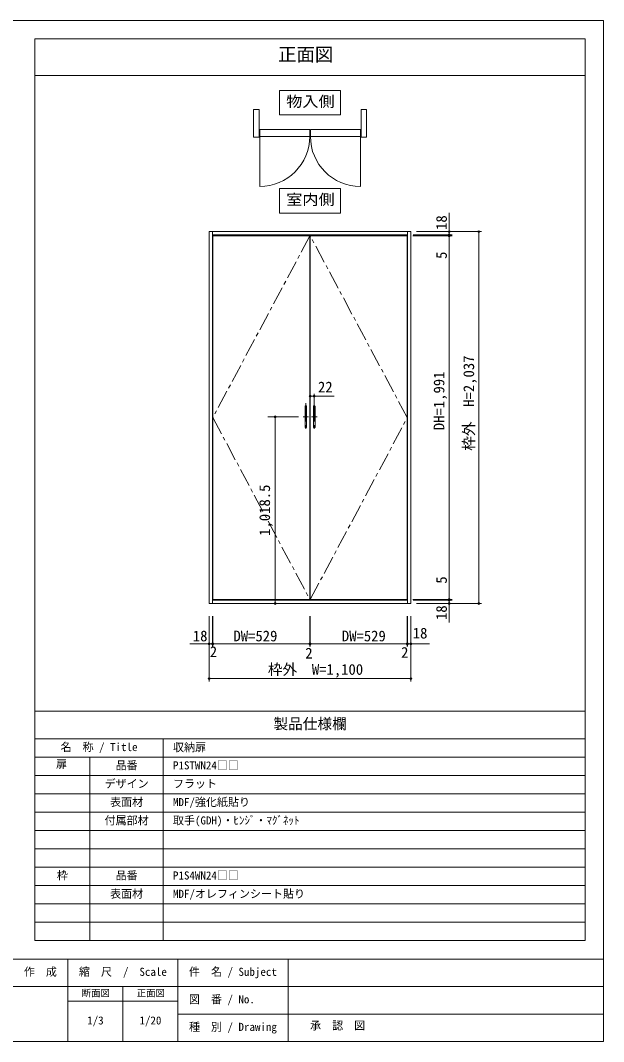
# Model space of a CAD drawing. Units: millimetres on the paper, enlarged 10 times, with parts at other scales. Extents: x -2058 to 1892, y -400 to 2383.
# Drawn here: x 303 to 1892, y -400 to 2383 of the extents above; entities that cross this region are included whole.
import ezdxf
from ezdxf.enums import TextEntityAlignment as Align

# ---------------------------------------------------------------- set-up
doc = ezdxf.new("R2010")
doc.units = ezdxf.units.MM
doc.header["$LTSCALE"] = 10
doc.header["$PDMODE"] = 32
doc.header["$PDSIZE"] = 5
doc.linetypes.add('CHAIN1', pattern=[8, 5, -1, 1, -1])
doc.layers.add('0-0_0', color=7, linetype='Continuous', lineweight=18)
doc.layers.add('3-8', color=4, linetype='Continuous', lineweight=18)
doc.layers.add('1-0_H-SYM', color=7, linetype='CHAIN1')
doc.styles.add('ＭＳ ゴシック', font='')
doc.styles.get('ＭＳ ゴシック').set_extended_font_data('MS Gothic')

msp = doc.modelspace()

# ---------------------------------------------------------------- linework, layer by layer
at = {"layer": '0-0_0'}
for p, q in [((-2057.96, 2382.81), (1892.04, 2382.81)), ((1892.04, 2382.81), (1892.04, -399.69)), ((342.04, 2332.81), (342.04, -124.69)), ((342.04, 2332.81), (1842.04, 2332.81)), ((1842.04, 2332.81), (1842.04, -124.69)), ((342.04, 2232.81), (1842.04, 2232.81)), ((342.04, 500.31), (1842.04, 500.31)), ((342.04, 425.31), (1842.04, 425.31)), ((692.04, 425.31), (692.04, -124.69)), ((342.04, 375.31), (1842.04, 375.31)), ((492.04, 375.31), (492.04, -124.69)), ((342.04, 325.31), (1842.04, 325.31)), ((342.04, 275.31), (1842.04, 275.31)), ((342.04, 225.31), (1842.04, 225.31)), ((342.04, 175.31), (1842.04, 175.31)), ((342.04, 175.31), (1842.04, 175.31)), ((342.04, 125.31), (1842.04, 125.31)), ((342.04, 125.31), (1842.04, 125.31)), ((342.04, 75.31), (1842.04, 75.31)), ((342.04, 75.31), (1842.04, 75.31)), ((342.04, 25.31), (1842.04, 25.31)), ((342.04, -24.69), (1842.04, -24.69)), ((342.04, -74.69), (1842.04, -74.69)), ((1842.04, -124.69), (342.04, -124.69)), ((342.04, -124.69), (1842.04, -124.69)), ((-2057.96, -174.69), (1892.04, -174.69)), ((432.04, -174.69), (432.04, -399.69)), ((732.04, -399.69), (732.04, -174.69)), ((1032.04, -399.69), (1032.04, -174.69)), ((1892.04, -249.69), (-1257.96, -249.69)), ((582.04, -249.69), (582.04, -399.69)), ((432.04, -289.69), (732.04, -289.69)), ((1892.04, -324.69), (732.04, -324.69)), ((1892.04, -399.69), (-2057.96, -399.69))]:
    msp.add_line(p, q, dxfattribs=at)
at = {"layer": '3-8', "color": 7}
for p, q in [((1175.37, 2125.15), (1175.37, 2191.82)), ((1008.71, 2125.15), (1175.37, 2125.15)), ((954.79, 2085.37), (954.79, 2066.62)), ((1091.1, 2085.37), (954.79, 2085.37)), ((954.79, 2066.62), (1091.1, 2066.62)), ((1091.1, 2085.37), (1091.1, 2066.62)), ((1092.98, 2085.37), (1229.29, 2085.37)), ((1092.98, 2085.37), (1092.98, 2066.62)), ((1229.29, 2066.62), (1092.98, 2066.62)), ((1229.29, 2085.37), (1229.29, 2066.62)), ((817.04, 1807.24), (1367.04, 1807.24)), ((817.04, 1807.24), (817.04, 793.74)), ((826.04, 1807.24), (826.04, 793.74)), ((1358.04, 1798.24), (826.04, 1798.24)), ((827.04, 1795.74), (827.04, 805.24)), ((1091.54, 1795.74), (827.04, 1795.74)), ((1091.54, 1795.74), (1091.54, 805.24)), ((1092.54, 1795.74), (1092.54, 805.24)), ((1357.04, 1795.74), (1092.54, 1795.74)), ((1358.04, 1807.24), (1358.04, 793.74)), ((1367.04, 1807.24), (1367.04, 793.74)), ((1092.54, 1315.99), (1092.54, 1365.69)), ((1103.54, 1323.49), (1103.54, 1365.69)), ((1078.41, 1274.49), (1078.41, 1331.49)), ((1079.16, 1332.24), (1081.91, 1332.24)), ((1082.66, 1331.49), (1082.66, 1274.49)), ((1101.41, 1274.49), (1101.41, 1331.49)), ((1102.16, 1332.24), (1104.91, 1332.24)), ((1105.66, 1331.49), (1105.66, 1274.49)), ((1081.91, 1273.74), (1079.16, 1273.74)), ((1104.91, 1273.74), (1102.16, 1273.74)), ((817.04, 793.74), (826.04, 793.74)), ((1358.04, 802.74), (826.04, 802.74)), ((1358.04, 793.74), (826.04, 793.74)), ((1091.54, 805.24), (827.04, 805.24)), ((1358.04, 793.74), (1367.04, 793.74))]:
    msp.add_line(p, q, dxfattribs=at)
at = {"layer": '3-8'}
for p, q in [((954.79, 2075.99), (954.79, 1930.3)), ((1229.29, 2075.99), (1229.29, 1930.3)), ((1471.4, 1807.24), (1471.4, 1858.47)), ((1471.4, 1798.24), (1471.4, 1816.99)), ((1372.04, 1795.74), (1478.9, 1795.74)), ((1373.04, 1798.24), (1478.9, 1798.24)), ((1373.04, 1798.24), (1478.9, 1798.24)), ((1373.04, 1795.74), (1478.9, 1795.74)), ((1382.04, 1807.24), (1478.9, 1807.24)), ((1382.04, 1807.24), (1559.59, 1807.24)), ((1471.4, 1798.24), (1471.4, 1807.24)), ((1471.4, 1798.24), (1471.4, 1779.49)), ((1471.4, 1798.24), (1471.4, 1795.74)), ((1471.4, 1795.74), (1471.4, 1733.65)), ((1471.4, 805.24), (1471.4, 1795.74)), ((1552.09, 793.74), (1552.09, 1807.24)), ((976.75, 1302.99), (1060.25, 1302.99)), ((996.75, 793.74), (996.75, 1302.99)), ((1471.4, 805.24), (1471.4, 867.33)), ((1471.4, 805.24), (1471.4, 867.33)), ((1471.4, 802.74), (1471.4, 821.49)), ((1471.4, 802.74), (1471.4, 821.49)), ((976.75, 793.74), (1060.25, 793.74)), ((1372.04, 805.24), (1478.9, 805.24)), ((1373.04, 805.24), (1478.9, 805.24)), ((1373.04, 802.74), (1478.9, 802.74)), ((1373.04, 802.74), (1478.9, 802.74)), ((1382.04, 793.74), (1559.59, 793.74)), ((1382.04, 793.74), (1478.9, 793.74)), ((1471.4, 802.74), (1471.4, 805.24)), ((1471.4, 802.74), (1471.4, 793.74)), ((1471.4, 802.74), (1471.4, 783.99)), ((1471.4, 793.74), (1471.4, 742.51)), ((817.04, 759.6), (817.04, 676.79)), ((817.04, 759.6), (817.04, 581.72)), ((826.04, 759.6), (826.04, 676.79)), ((826.04, 759.6), (826.04, 676.79)), ((827.04, 759.6), (827.04, 676.79)), ((827.04, 759.6), (827.04, 676.79)), ((1091.54, 759.6), (1091.54, 676.79)), ((1091.54, 759.6), (1091.54, 676.79)), ((1092.54, 759.6), (1092.54, 676.79)), ((1092.54, 759.6), (1092.54, 676.79)), ((1357.04, 759.6), (1357.04, 676.79)), ((1357.04, 759.6), (1357.04, 676.79)), ((1358.04, 759.6), (1358.04, 676.79)), ((1358.04, 759.6), (1358.04, 676.79)), ((1367.04, 759.6), (1367.04, 676.79)), ((1367.04, 759.6), (1367.04, 581.72)), ((817.04, 684.29), (764.29, 684.29)), ((826.04, 684.29), (807.29, 684.29)), ((826.04, 684.29), (817.04, 684.29)), ((826.04, 684.29), (827.04, 684.29)), ((826.04, 684.29), (844.79, 684.29)), ((827.04, 684.29), (845.79, 684.29)), ((1091.54, 684.29), (827.04, 684.29)), ((1091.54, 684.29), (1072.79, 684.29)), ((1091.54, 684.29), (1092.54, 684.29)), ((1092.54, 684.29), (1111.29, 684.29)), ((1357.04, 684.29), (1092.54, 684.29)), ((1357.04, 684.29), (1338.29, 684.29)), ((1358.04, 684.29), (1339.29, 684.29)), ((1358.04, 684.29), (1357.04, 684.29)), ((1358.04, 684.29), (1376.79, 684.29)), ((1358.04, 684.29), (1367.04, 684.29)), ((1367.04, 684.29), (1417.13, 684.29)), ((817.04, 589.22), (1367.04, 589.22))]:
    msp.add_line(p, q, dxfattribs=at)
at = {"layer": '3-8', "linetype": 'CHAIN1'}
for p, q in [((1357.04, 1300.49), (1092.54, 1795.74)), ((1080.54, 1339.74), (1080.54, 1266.24)), ((1103.54, 1339.74), (1103.54, 1266.24)), ((1073.04, 1302.99), (1088.04, 1302.99)), ((1092.54, 805.24), (1357.04, 1300.49)), ((1096.04, 1302.99), (1111.04, 1302.99))]:
    msp.add_line(p, q, dxfattribs=at)
at = {"layer": '3-8', "color": 7}
for points in [[(1175.37, 2191.82), (1008.71, 2191.82), (1008.71, 2125.15)], [(1357.04, 1795.74), (1357.04, 805.24), (1092.54, 805.24)]]:
    msp.add_lwpolyline(points, dxfattribs=at)
for points in [[(952.91, 2064.74), (937.91, 2064.74), (937.91, 2139.74), (952.91, 2139.74)], [(1231.16, 2064.74), (1246.16, 2064.74), (1246.16, 2139.74), (1231.16, 2139.74)], [(1175.37, 1924.55), (1008.71, 1924.55), (1008.71, 1857.89), (1175.37, 1857.89)]]:
    msp.add_lwpolyline(points, close=True, dxfattribs=at)
at = {"layer": '3-8', "linetype": 'CHAIN1'}
msp.add_lwpolyline([(1091.54, 1795.74), (827.04, 1300.49), (1091.54, 805.24)], dxfattribs=at)
at = {"layer": '3-8'}
msp.add_lwpolyline([(1092.54, 1359.19), (1103.54, 1359.19), (1157.64, 1359.19)], dxfattribs=at)
for centre, radius, start, end in [((954.79, 2066.62), 136.31, 270, 0), ((1229.29, 2066.62), 136.31, 180, 270), ((1092.54, 1359.19), 1.02, 0, 180), ((1092.54, 1359.19), 1.02, 180, 0), ((1103.54, 1359.19), 1.02, 0, 180), ((1103.54, 1359.19), 1.02, 180, 0)]:
    msp.add_arc(centre, radius, start, end, dxfattribs=at)
at = {"layer": '3-8', "color": 7}
for centre, start, end in [((1079.16, 1331.49), 90, 180), ((1081.91, 1331.49), 0, 90), ((1102.16, 1331.49), 90, 180), ((1104.91, 1331.49), 0, 90), ((1079.16, 1274.49), 180, 270), ((1081.91, 1274.49), 270, 0), ((1102.16, 1274.49), 180, 270), ((1104.91, 1274.49), 270, 0)]:
    msp.add_arc(centre, 0.75, start, end, dxfattribs=at)
at = {"layer": '3-8'}
for p in [(1471.4, 1807.24), (1552.09, 1807.24), (1471.4, 1798.24), (1471.4, 1795.74), (1092.54, 1359.19), (1103.54, 1359.19), (996.75, 1302.99), (1471.4, 805.24), (996.75, 793.74), (1471.4, 802.74), (1471.4, 793.74), (1552.09, 793.74), (817.04, 684.29), (826.04, 684.29), (827.04, 684.29), (1091.54, 684.29), (1092.54, 684.29), (1357.04, 684.29), (1358.04, 684.29), (1367.04, 684.29), (817.04, 589.22), (1367.04, 589.22)]:
    msp.add_point(p, dxfattribs=at)

# ---------------------------------------------------------------- texts
at = {"layer": '0-0_0', "style": 'ＭＳ ゴシック'}
for s, height, p in [('正面図 ', 36.66, (1005.06, 2260.98)), ('製品仕様欄', 29.33, (992.04, 442.81)), ('名\u3000称 / Title', 21.99, (412.04, 385.31)), ('収納扉', 21.99, (718.57, 384.59)), ('扉', 21.99, (399.54, 339.18)), ('品番', 21.99, (562.04, 335.31)), ('P1STWN24□□', 21.99, (718.41, 335.31)), ('デザイン', 21.99, (532.04, 285.31)), ('フラット', 21.99, (718.41, 285.31)), ('表面材', 21.99, (547.04, 235.31)), ('MDF/強化紙貼り', 21.99, (718.41, 235.31)), ('付属部材', 21.99, (532.04, 185.31)), ('取手(GDH)・ﾋﾝｼﾞ・ﾏｸﾞﾈｯﾄ', 21.99, (718.41, 185.31)), ('枠', 21.99, (402.04, 35.31)), ('品番', 21.99, (562.04, 35.31)), ('P1S4WN24□□', 21.99, (718.41, 35.31)), ('表面材', 21.99, (547.04, -14.69)), ('MDF/オレフィンシート貼り', 21.99, (718.41, -14.69)), ('作\u3000成', 21.99, (312.04, -227.19)), ('縮\u3000尺\u3000/\u3000Scale', 21.99, (462.04, -227.19)), ('件\u3000名 / Subject', 21.99, (762.04, -227.19)), ('断面図', 18.33, (469.54, -282.19)), ('正面図', 18.33, (619.54, -282.19)), ('図\u3000番 / No.', 21.99, (761.88, -302.19)), ('1/3', 21.99, (484.54, -359.69)), ('1/20', 21.99, (627.04, -359.69)), ('種\u3000別 / Drawing', 21.99, (762.04, -377.19)), ('承\u3000認\u3000図', 21.99, (1092.21, -373.62))]:
    msp.add_text(s, height=height, dxfattribs=at).set_placement(p, align=Align.BOTTOM_LEFT)
at = {"layer": '1-0_H-SYM', "style": 'ＭＳ ゴシック'}
msp.add_text('18', height=29.33, dxfattribs=at).set_placement((1371.92, 689.85), align=Align.BOTTOM_LEFT)
at = {"layer": '3-8', "color": 7, "style": 'ＭＳ ゴシック', "width": 1.1}
for s, p in [('物入側', (1027.04, 2138.49)), ('室内側', (1027.04, 1871.22))]:
    msp.add_text(s, height=29.33, dxfattribs=at).set_placement(p, align=Align.BOTTOM_LEFT)
at = {"layer": '3-8', "color": 7, "style": 'ＭＳ ゴシック'}
for s, p in [('18', (1473.59, 1811.94)), ('5', (1473.59, 1732.96)), ('枠外  H=2,037', (1547.96, 1210.12)), ('DH=1,991', (1466.87, 1266.35)), ('1,018.5', (991.75, 978.36)), ('5', (1473.59, 848.01)), ('18', (1473.59, 749.04))]:
    msp.add_text(s, height=29.33, rotation=90, dxfattribs=at).set_placement(p, align=Align.BOTTOM_LEFT)
for s, p in [('22', (1113.67, 1360.46)), ('18', (772.52, 682.11)), ('DW=529', (883.26, 682.11)), ('DW=529', (1178.71, 682.11)), ('2', (818.75, 639.11)), ('2', (1079.03, 635.32)), ('2', (1340.12, 637.29)), ('枠外  W=1,100', (977.07, 590.91))]:
    msp.add_text(s, height=29.33, dxfattribs=at).set_placement(p, align=Align.BOTTOM_LEFT)

doc.saveas('drawing.dxf')
